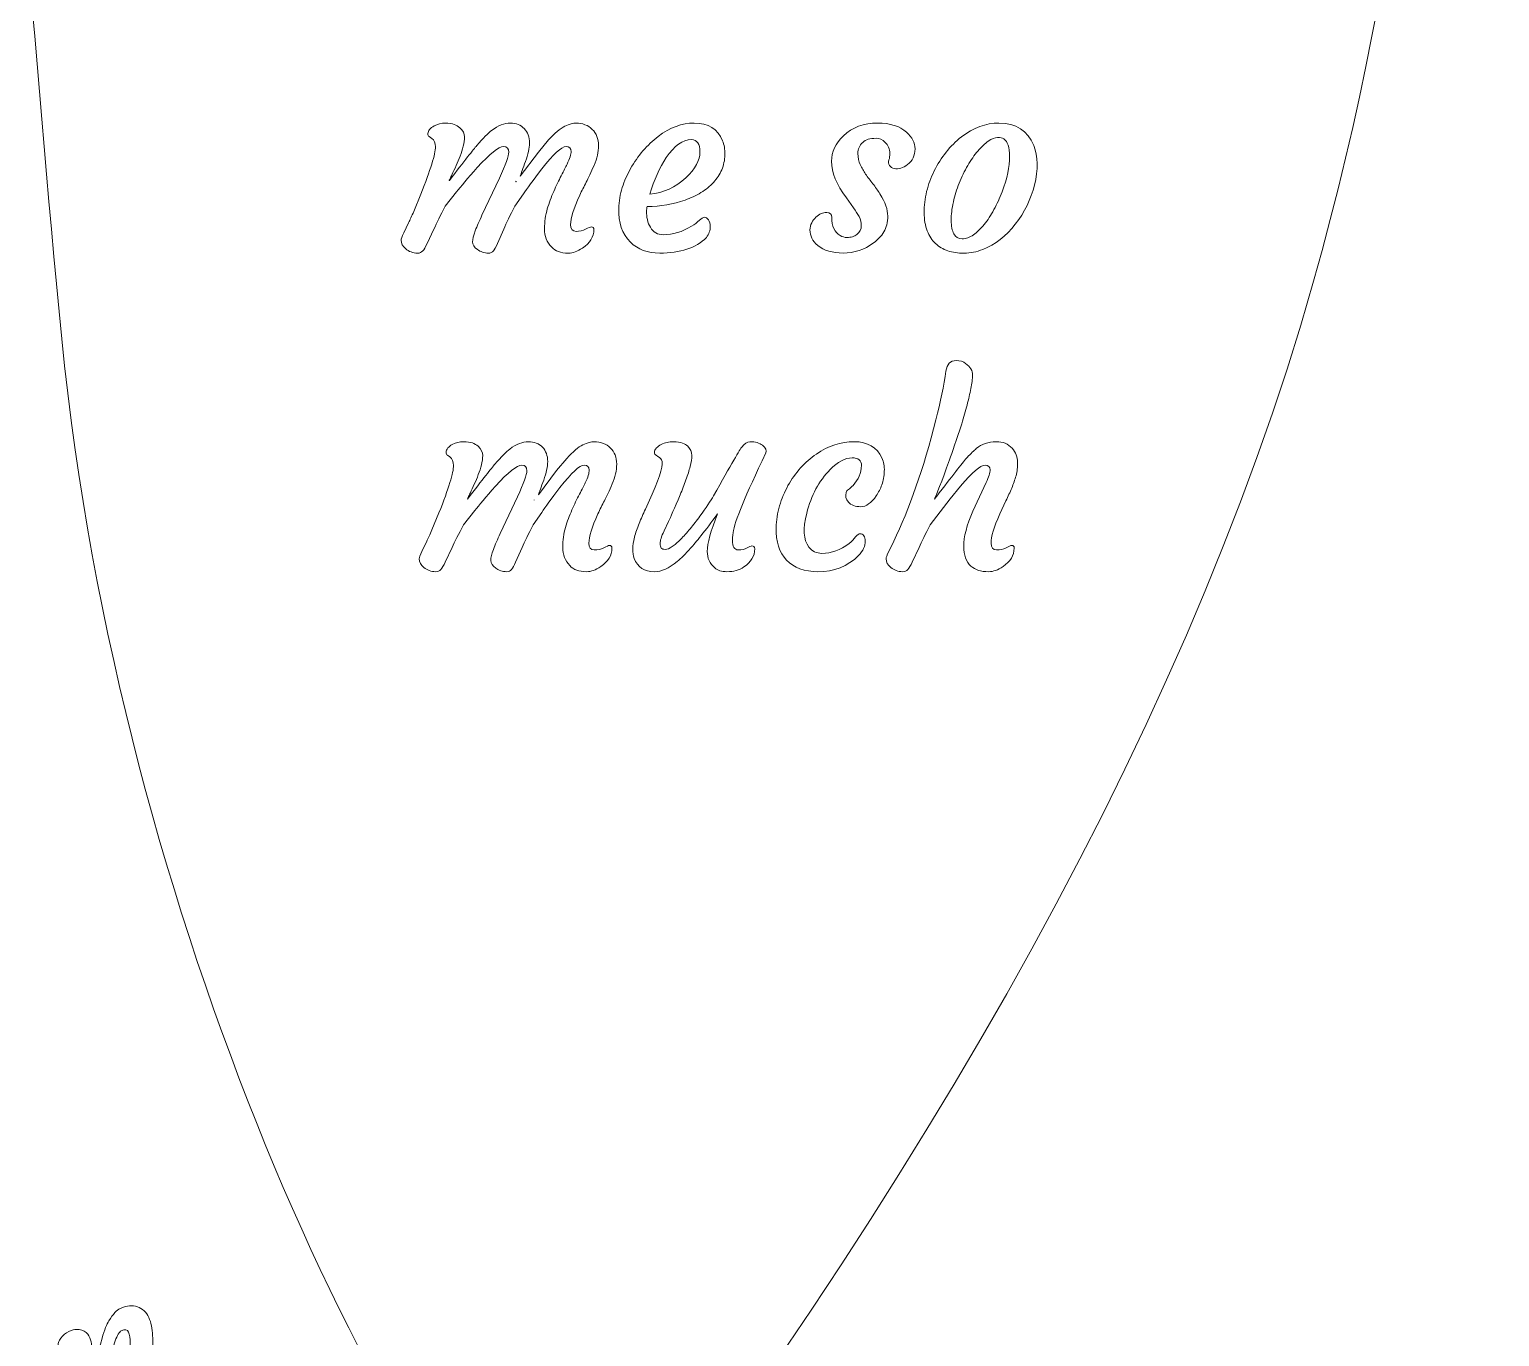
# Model space of a CAD drawing. Header units: inches. Extents: x -160 to 752, y 28 to 782.
# Drawn here: x 624.8 to 751.5, y 391.7 to 504.3 of the extents above; entities that cross this region are included whole.
import ezdxf

# ---------------------------------------------------------------- set-up
doc = ezdxf.new("R2010")
doc.units = ezdxf.units.IN
doc.header["$MEASUREMENT"] = 0
doc.layers.add('_U+0421_U+043B_U+043E_U+0439 1', color=7, linetype='Continuous')

# ---------------------------------------------------------------- blocks, each defined once
blk = doc.blocks.new('block 2')
at = {"layer": '_U+0421_U+043B_U+043E_U+0439 1', "color": 12, "lineweight": 9, "true_color": 0xe30513}
for points, knots in [([(305.09, 27.81), (184.24, 132.09), (55.29, 227.61), (-54.65, 344.61), (-130.38, 432.04), (-160.47, 554.53), (-106.38, 659.79), (-61.65, 746.82), (0.67, 769.94), (55.4, 761.15), (152.47, 745.58), (244.36, 626.03), (305, 559.17), (383.27, 640.56), (469.58, 781.89), (597.36, 753.44), (657.3, 740.1), (700.3, 699.79), (723.45, 645.65), (746.6, 591.54), (751.52, 539.49), (735.49, 482.62), (690.02, 321.27), (429.51, 136.47), (305.09, 27.81), (305.09, 27.81), (305.09, 27.81), (305.09, 27.81)], [0, 0, 0, 0, 1, 1, 1, 2, 2, 2, 3, 3, 3, 4, 4, 4, 5, 5, 5, 6, 6, 6, 7, 7, 7, 8, 8, 8, 9, 9, 9, 9]), ([(670.88, 364.34), (655.01, 380.54), (632.57, 427.43), (627.62, 477.67), (622.67, 527.9), (621.34, 580.31), (602.67, 628.66), (589.88, 661.76), (568.4, 688.48), (543.29, 712.94), (541.66, 711.85), (541.26, 708.78), (541.34, 708.11), (541.8, 704.21), (541.67, 700.71), (541.67, 697.3), (541.49, 692.71), (539.04, 688.35), (534.61, 686.78), (530.95, 685.48), (528.52, 686.5), (527.18, 688.24), (524.79, 691.33), (526.96, 699.99), (527.97, 703.86), (522.78, 702.35), (514.64, 698.89), (511.71, 703.18), (510.34, 705.19), (510.19, 707.53), (510.99, 709.72), (511.79, 711.92), (513.07, 713.55), (515.07, 714.76), (519.19, 717.24), (526.43, 717.48), (531.32, 717.21), (532.9, 717.12), (535.12, 718.53), (535.98, 719.89), (526.65, 728.66), (516.26, 737.13), (506.63, 745.69)], [0, 0, 0, 0, 1, 1, 1, 2, 2, 2, 3, 3, 3, 4, 4, 4, 5, 5, 5, 6, 6, 6, 7, 7, 7, 8, 8, 8, 9, 9, 9, 10, 10, 10, 11, 11, 11, 12, 12, 12, 13, 13, 13, 14, 14, 14, 14]), ([(734.6, 615.17), (715.07, 606.43), (695.54, 597.69), (677.91, 587.38), (678.45, 585.5), (680.71, 584.45), (681.37, 584.32), (685.22, 583.56), (688.52, 582.36), (691.76, 581.32), (696.07, 579.73), (699.46, 576.06), (699.6, 571.37), (699.72, 567.49), (698, 565.49), (695.93, 564.74), (692.26, 563.42), (684.68, 568.14), (681.31, 570.29), (681.15, 564.89), (681.95, 556.08), (676.96, 554.61), (674.63, 553.93), (672.36, 554.5), (670.52, 555.94), (668.67, 557.37), (667.5, 559.08), (666.97, 561.37), (665.87, 566.05), (667.87, 573.01), (669.63, 577.58), (670.2, 579.05), (670.01, 580.87), (668.99, 582.1), (655.04, 573.1), (642.52, 562.61), (632.67, 550.23), (610.05, 521.8), (601.03, 481.69), (582.53, 450.13), (581.07, 450.78), (580.09, 452.32), (579.94, 453.89), (579.48, 458.76), (578.17, 465.89), (575.1, 469.59), (573.61, 471.4), (571.79, 472.41), (569.51, 472.87), (567.22, 473.34), (564.93, 472.84), (563.15, 471.19), (559.34, 467.65), (563.97, 460.12), (566.24, 455.22), (562.27, 455.64), (553.38, 456.48), (550.68, 453.66), (549.16, 452.08), (548.51, 449.52), (550.34, 446.1), (552.56, 441.96), (557.24, 440.18), (561.8, 440.68), (565.17, 441.19), (568.65, 441.59), (572.44, 442.63), (573.09, 442.81), (575.4, 442.79), (576.72, 441.35), (555.97, 411.27), (524.71, 390.15), (493.44, 369.02)], [0, 0, 0, 0, 1, 1, 1, 2, 2, 2, 3, 3, 3, 4, 4, 4, 5, 5, 5, 6, 6, 6, 7, 7, 7, 8, 8, 8, 9, 9, 9, 10, 10, 10, 11, 11, 11, 12, 12, 12, 13, 13, 13, 14, 14, 14, 15, 15, 15, 16, 16, 16, 17, 17, 17, 18, 18, 18, 19, 19, 19, 20, 20, 20, 21, 21, 21, 22, 22, 22, 23, 23, 23, 24, 24, 24, 24])]:
    blk.add_open_spline(points, degree=3, knots=knots, dxfattribs=at)
at = {"layer": '_U+0421_U+043B_U+043E_U+0439 1', "lineweight": 0}
for points, knots in [([(665.69, 494.22), (665.28, 494.22), (664.52, 493.62), (663.42, 492.42), (662.6, 491.48), (662, 490.78), (661.63, 490.31), (661.63, 490.31), (660.66, 489.08), (660.66, 489.08), (660.25, 488.3), (659.92, 487.64), (659.69, 487.12), (659.69, 487.12), (659.11, 485.88), (659.11, 485.88), (658.96, 485.57), (658.83, 485.35), (658.72, 485.23), (658.61, 485.1), (658.46, 485.04), (658.27, 485.04), (658.08, 485.04), (657.9, 485.07), (657.72, 485.14), (657.54, 485.21), (657.39, 485.3), (657.26, 485.4), (656.99, 485.63), (656.86, 485.88), (656.86, 486.15), (656.86, 486.26), (656.93, 486.47), (657.09, 486.79), (657.09, 486.79), (657.5, 487.66), (657.5, 487.66), (657.63, 487.91), (657.78, 488.24), (657.95, 488.64), (657.95, 488.64), (658.55, 490.11), (658.55, 490.11), (659.39, 492.22), (659.82, 493.58), (659.82, 494.2), (659.82, 494.53), (659.71, 494.77), (659.5, 494.93), (659.5, 494.93), (659.28, 495.08), (659.28, 495.08), (659.21, 495.13), (659.17, 495.21), (659.17, 495.34), (659.17, 495.47), (659.22, 495.59), (659.32, 495.7), (659.42, 495.81), (659.54, 495.91), (659.7, 496), (660.02, 496.17), (660.34, 496.25), (660.67, 496.25), (660.99, 496.25), (661.25, 496.21), (661.44, 496.14), (661.62, 496.07), (661.78, 495.97), (661.92, 495.85), (662.19, 495.6), (662.33, 495.34), (662.33, 495.07), (662.33, 494.8), (662.29, 494.52), (662.22, 494.25), (662.15, 493.97), (662.06, 493.69), (661.95, 493.41), (661.84, 493.13), (661.73, 492.86), (661.61, 492.59), (661.32, 491.97), (661.14, 491.6), (661.08, 491.46), (661.01, 491.32), (660.99, 491.27), (661.02, 491.3), (662.33, 493), (663.11, 494), (663.38, 494.31), (663.93, 494.94), (664.36, 495.38), (664.66, 495.61), (665.23, 496.04), (665.76, 496.25), (666.27, 496.25), (666.77, 496.25), (667.17, 496.09), (667.47, 495.77), (667.77, 495.46), (667.92, 495.05), (667.92, 494.53), (667.92, 494.08), (667.81, 493.55), (667.58, 492.94), (667.35, 492.34), (667.2, 491.91), (667.12, 491.67), (667.12, 491.67), (668.69, 493.75), (668.69, 493.75), (668.69, 493.75), (669.57, 494.8), (669.57, 494.8), (670.1, 495.39), (670.57, 495.78), (670.97, 495.97), (671.37, 496.15), (671.7, 496.25), (671.95, 496.25), (672.2, 496.25), (672.45, 496.2), (672.7, 496.11), (672.95, 496.02), (673.16, 495.88), (673.33, 495.71), (673.69, 495.36), (673.87, 494.9), (673.87, 494.32), (673.87, 493.76), (673.75, 493.19), (673.49, 492.6), (673.23, 492.01), (673.01, 491.53), (672.81, 491.16), (672.62, 490.78), (672.43, 490.41), (672.26, 490.03), (671.73, 488.89), (671.47, 488.05), (671.47, 487.5), (671.47, 487.11), (671.63, 486.92), (671.94, 486.92), (672.24, 486.92), (672.52, 486.98), (672.76, 487.11), (673.01, 487.24), (673.17, 487.3), (673.24, 487.3), (673.39, 487.3), (673.47, 487.23), (673.47, 487.08), (673.47, 486.44), (673.14, 485.91), (672.49, 485.48), (672.05, 485.19), (671.66, 485.04), (671.3, 485.04), (670.93, 485.04), (670.64, 485.08), (670.42, 485.17), (670.2, 485.25), (670, 485.39), (669.82, 485.58), (669.42, 485.99), (669.22, 486.51), (669.22, 487.13), (669.22, 487.75), (669.3, 488.32), (669.46, 488.85), (669.61, 489.37), (669.8, 489.88), (670.02, 490.36), (670.23, 490.85), (670.44, 491.3), (670.66, 491.71), (670.88, 492.13), (671.05, 492.45), (671.16, 492.7), (671.39, 493.2), (671.51, 493.57), (671.51, 493.8), (671.51, 494.08), (671.36, 494.22), (671.07, 494.22), (670.68, 494.22), (669.99, 493.58), (668.98, 492.3), (668.23, 491.31), (667.7, 490.59), (667.41, 490.16), (667.41, 490.16), (666.67, 489.08), (666.67, 489.08), (666.25, 488.3), (665.93, 487.64), (665.71, 487.12), (665.71, 487.12), (665.17, 485.88), (665.17, 485.88), (665.03, 485.57), (664.91, 485.35), (664.81, 485.23), (664.71, 485.1), (664.57, 485.04), (664.39, 485.04), (664.22, 485.04), (664.04, 485.07), (663.87, 485.13), (663.7, 485.18), (663.56, 485.26), (663.44, 485.35), (663.16, 485.56), (663.02, 485.78), (663.02, 486.01), (663.02, 486.24), (663.1, 486.56), (663.25, 486.97), (663.41, 487.37), (663.6, 487.82), (663.83, 488.32), (663.83, 488.32), (665.33, 491.49), (665.33, 491.49), (665.86, 492.68), (666.13, 493.42), (666.13, 493.74), (666.13, 494.06), (665.99, 494.22), (665.69, 494.22), (665.69, 494.22), (665.69, 494.22), (665.69, 494.22)], [0, 0, 0, 0, 1, 1, 1, 2, 2, 2, 3, 3, 3, 4, 4, 4, 5, 5, 5, 6, 6, 6, 7, 7, 7, 8, 8, 8, 9, 9, 9, 10, 10, 10, 11, 11, 11, 12, 12, 12, 13, 13, 13, 14, 14, 14, 15, 15, 15, 16, 16, 16, 17, 17, 17, 18, 18, 18, 19, 19, 19, 20, 20, 20, 21, 21, 21, 22, 22, 22, 23, 23, 23, 24, 24, 24, 25, 25, 25, 26, 26, 26, 27, 27, 27, 28, 28, 28, 29, 29, 29, 30, 30, 30, 31, 31, 31, 32, 32, 32, 33, 33, 33, 34, 34, 34, 35, 35, 35, 36, 36, 36, 37, 37, 37, 38, 38, 38, 39, 39, 39, 40, 40, 40, 41, 41, 41, 42, 42, 42, 43, 43, 43, 44, 44, 44, 45, 45, 45, 46, 46, 46, 47, 47, 47, 48, 48, 48, 49, 49, 49, 50, 50, 50, 51, 51, 51, 52, 52, 52, 53, 53, 53, 54, 54, 54, 55, 55, 55, 56, 56, 56, 57, 57, 57, 58, 58, 58, 59, 59, 59, 60, 60, 60, 61, 61, 61, 62, 62, 62, 63, 63, 63, 64, 64, 64, 65, 65, 65, 66, 66, 66, 67, 67, 67, 68, 68, 68, 69, 69, 69, 70, 70, 70, 71, 71, 71, 72, 72, 72, 73, 73, 73, 74, 74, 74, 75, 75, 75, 76, 76, 76, 77, 77, 77, 78, 78, 78, 78]), ([(675.61, 488.9), (675.64, 489.52), (675.74, 490.12), (675.92, 490.69), (676.1, 491.25), (676.34, 491.81), (676.64, 492.34), (676.94, 492.87), (677.3, 493.38), (677.7, 493.85), (678.1, 494.32), (678.54, 494.74), (679.01, 495.1), (680.03, 495.87), (681.07, 496.25), (682.11, 496.25), (683.33, 496.25), (684.15, 495.74), (684.56, 494.73), (684.7, 494.39), (684.77, 493.99), (684.76, 493.52), (684.75, 493.05), (684.66, 492.62), (684.49, 492.22), (684.32, 491.82), (684.08, 491.46), (683.78, 491.14), (683.47, 490.81), (683.12, 490.52), (682.7, 490.26), (682.28, 490), (681.82, 489.79), (681.33, 489.61), (680.31, 489.25), (679.23, 489.06), (678.07, 489.05), (678.04, 488.95), (678.02, 488.8), (678.01, 488.6), (678.01, 488.4), (678.03, 488.18), (678.08, 487.93), (678.13, 487.68), (678.21, 487.46), (678.34, 487.27), (678.6, 486.84), (678.96, 486.63), (679.45, 486.63), (680.28, 486.63), (681.09, 486.87), (681.88, 487.36), (682.15, 487.52), (682.38, 487.69), (682.56, 487.87), (682.73, 488.04), (682.89, 488.13), (683.01, 488.13), (683.14, 488.13), (683.25, 488.05), (683.35, 487.9), (683.45, 487.75), (683.5, 487.57), (683.5, 487.38), (683.5, 487), (683.39, 486.67), (683.17, 486.39), (682.27, 485.49), (680.93, 485.04), (679.15, 485.04), (678.1, 485.04), (677.26, 485.36), (676.62, 485.99), (675.91, 486.7), (675.57, 487.67), (675.61, 488.9), (675.61, 488.9), (675.61, 488.9), (675.61, 488.9)], [0, 0, 0, 0, 1, 1, 1, 2, 2, 2, 3, 3, 3, 4, 4, 4, 5, 5, 5, 6, 6, 6, 7, 7, 7, 8, 8, 8, 9, 9, 9, 10, 10, 10, 11, 11, 11, 12, 12, 12, 13, 13, 13, 14, 14, 14, 15, 15, 15, 16, 16, 16, 17, 17, 17, 18, 18, 18, 19, 19, 19, 20, 20, 20, 21, 21, 21, 22, 22, 22, 23, 23, 23, 24, 24, 24, 25, 25, 25, 26, 26, 26, 26]), ([(692.09, 487.04), (692.09, 487.26), (692.15, 487.46), (692.24, 487.65), (692.34, 487.84), (692.46, 488), (692.6, 488.13), (692.9, 488.41), (693.21, 488.55), (693.54, 488.55), (693.83, 488.55), (693.97, 488.4), (693.97, 488.11), (693.97, 487.36), (694.22, 486.85), (694.71, 486.55), (694.89, 486.45), (695.08, 486.39), (695.27, 486.39), (695.46, 486.39), (695.63, 486.41), (695.76, 486.45), (695.9, 486.5), (696.03, 486.57), (696.14, 486.66), (696.4, 486.87), (696.52, 487.11), (696.52, 487.4), (696.52, 487.68), (696.46, 487.95), (696.33, 488.19), (696.2, 488.43), (696.04, 488.68), (695.85, 488.94), (695.85, 488.94), (695.24, 489.8), (695.24, 489.8), (694.38, 490.95), (693.95, 492), (693.95, 492.97), (693.95, 493.76), (694.29, 494.49), (694.97, 495.14), (695.74, 495.88), (696.73, 496.25), (697.94, 496.25), (699, 496.25), (699.83, 495.99), (700.42, 495.46), (700.91, 495.04), (701.15, 494.56), (701.15, 494.02), (701.15, 493.45), (700.93, 493), (700.5, 492.67), (700.12, 492.37), (699.73, 492.25), (699.35, 492.33), (699.17, 492.37), (699.04, 492.46), (698.95, 492.6), (698.86, 492.74), (698.84, 492.89), (698.9, 493.07), (698.95, 493.25), (698.98, 493.44), (698.98, 493.63), (698.98, 493.82), (698.94, 494), (698.87, 494.17), (698.8, 494.33), (698.7, 494.47), (698.58, 494.58), (698.33, 494.82), (698.07, 494.94), (697.79, 494.94), (697.52, 494.94), (697.29, 494.91), (697.11, 494.85), (696.94, 494.79), (696.78, 494.7), (696.64, 494.58), (696.36, 494.33), (696.22, 494.01), (696.22, 493.64), (696.22, 493.26), (696.29, 492.94), (696.42, 492.67), (696.55, 492.39), (696.71, 492.12), (696.89, 491.85), (697.08, 491.58), (697.29, 491.3), (697.51, 491.02), (697.73, 490.74), (697.94, 490.45), (698.12, 490.14), (698.57, 489.42), (698.8, 488.79), (698.8, 488.24), (698.8, 487.7), (698.68, 487.24), (698.46, 486.87), (698.23, 486.5), (697.93, 486.18), (697.57, 485.92), (696.79, 485.34), (695.91, 485.05), (694.95, 485.05), (694.03, 485.05), (693.29, 485.27), (692.76, 485.71), (692.32, 486.09), (692.09, 486.53), (692.09, 487.04), (692.09, 487.04), (692.09, 487.04), (692.09, 487.04)], [0, 0, 0, 0, 1, 1, 1, 2, 2, 2, 3, 3, 3, 4, 4, 4, 5, 5, 5, 6, 6, 6, 7, 7, 7, 8, 8, 8, 9, 9, 9, 10, 10, 10, 11, 11, 11, 12, 12, 12, 13, 13, 13, 14, 14, 14, 15, 15, 15, 16, 16, 16, 17, 17, 17, 18, 18, 18, 19, 19, 19, 20, 20, 20, 21, 21, 21, 22, 22, 22, 23, 23, 23, 24, 24, 24, 25, 25, 25, 26, 26, 26, 27, 27, 27, 28, 28, 28, 29, 29, 29, 30, 30, 30, 31, 31, 31, 32, 32, 32, 33, 33, 33, 34, 34, 34, 35, 35, 35, 36, 36, 36, 37, 37, 37, 38, 38, 38, 39, 39, 39, 39]), ([(702.9, 485.88), (702.6, 486.16), (702.37, 486.52), (702.2, 486.97), (702.03, 487.41), (701.94, 487.93), (701.93, 488.53), (701.92, 489.13), (702, 489.73), (702.15, 490.35), (702.3, 490.96), (702.52, 491.56), (702.8, 492.13), (703.09, 492.7), (703.43, 493.24), (703.82, 493.74), (704.22, 494.24), (704.66, 494.68), (705.14, 495.05), (706.18, 495.85), (707.26, 496.25), (708.38, 496.25), (709.86, 496.25), (710.85, 495.6), (711.38, 494.31), (711.75, 493.37), (711.77, 492.24), (711.44, 490.91), (711.14, 489.68), (710.59, 488.56), (709.79, 487.54), (708.99, 486.52), (708.06, 485.79), (706.98, 485.36), (706.44, 485.15), (705.9, 485.04), (705.38, 485.04), (704.85, 485.04), (704.38, 485.11), (703.97, 485.24), (703.56, 485.38), (703.2, 485.59), (702.9, 485.88), (702.9, 485.88), (702.9, 485.88), (702.9, 485.88)], [0, 0, 0, 0, 1, 1, 1, 2, 2, 2, 3, 3, 3, 4, 4, 4, 5, 5, 5, 6, 6, 6, 7, 7, 7, 8, 8, 8, 9, 9, 9, 10, 10, 10, 11, 11, 11, 12, 12, 12, 13, 13, 13, 14, 14, 14, 15, 15, 15, 15]), ([(681.88, 494.82), (681.12, 494.82), (680.4, 494.31), (679.71, 493.28), (679.12, 492.39), (678.65, 491.34), (678.29, 490.12), (679.49, 490.25), (680.52, 490.71), (681.4, 491.54), (682.21, 492.31), (682.61, 493.05), (682.61, 493.76), (682.61, 494.47), (682.37, 494.82), (681.88, 494.82), (681.88, 494.82), (681.88, 494.82), (681.88, 494.82)], [0, 0, 0, 0, 1, 1, 1, 2, 2, 2, 3, 3, 3, 4, 4, 4, 5, 5, 5, 6, 6, 6, 6]), ([(704.95, 491.08), (704.74, 490.55), (704.57, 490), (704.45, 489.45), (704.32, 488.89), (704.26, 488.36), (704.26, 487.87), (704.27, 487.37), (704.35, 486.98), (704.5, 486.7), (704.64, 486.41), (704.88, 486.27), (705.21, 486.27), (705.54, 486.27), (705.86, 486.39), (706.18, 486.61), (706.5, 486.84), (706.81, 487.14), (707.11, 487.51), (707.41, 487.88), (707.69, 488.31), (707.95, 488.79), (708.22, 489.28), (708.45, 489.79), (708.65, 490.32), (709.09, 491.47), (709.3, 492.49), (709.29, 493.38), (709.29, 494.17), (709.13, 494.67), (708.8, 494.88), (708.68, 494.97), (708.49, 495.01), (708.26, 495.01), (708.03, 495.01), (707.76, 494.91), (707.46, 494.7), (707.16, 494.49), (706.86, 494.2), (706.56, 493.84), (706.26, 493.49), (705.97, 493.07), (705.69, 492.59), (705.41, 492.11), (705.17, 491.61), (704.95, 491.08), (704.95, 491.08), (704.95, 491.08), (704.95, 491.08)], [0, 0, 0, 0, 1, 1, 1, 2, 2, 2, 3, 3, 3, 4, 4, 4, 5, 5, 5, 6, 6, 6, 7, 7, 7, 8, 8, 8, 9, 9, 9, 10, 10, 10, 11, 11, 11, 12, 12, 12, 13, 13, 13, 14, 14, 14, 15, 15, 15, 16, 16, 16, 16]), ([(666.75, 491.19), (666.76, 491.19), (666.77, 491.2), (666.77, 491.21), (666.77, 491.21), (666.78, 491.23), (666.78, 491.23), (666.76, 491.21), (666.75, 491.2), (666.75, 491.19), (666.75, 491.19), (666.75, 491.19), (666.75, 491.19)], [0, 0, 0, 0, 1, 1, 1, 2, 2, 2, 3, 3, 3, 4, 4, 4, 4]), ([(707.18, 466.77), (706.79, 466.77), (706.08, 466.17), (705.07, 464.96), (705.07, 464.96), (704.18, 463.87), (704.18, 463.87), (704.18, 463.87), (702.46, 461.63), (702.46, 461.63), (702.05, 460.84), (701.72, 460.19), (701.49, 459.67), (701.49, 459.67), (700.91, 458.42), (700.91, 458.42), (700.76, 458.12), (700.63, 457.9), (700.52, 457.78), (700.41, 457.65), (700.26, 457.59), (700.07, 457.59), (699.88, 457.59), (699.7, 457.62), (699.52, 457.69), (699.35, 457.76), (699.2, 457.85), (699.06, 457.95), (698.79, 458.18), (698.66, 458.43), (698.66, 458.7), (698.66, 458.81), (698.73, 459.02), (698.88, 459.34), (698.88, 459.34), (699.31, 460.21), (699.31, 460.21), (700.65, 462.96), (701.86, 466.45), (702.95, 470.67), (703.35, 472.23), (703.64, 473.63), (703.81, 474.87), (703.9, 475.47), (704.19, 475.78), (704.7, 475.78), (705.02, 475.78), (705.3, 475.7), (705.51, 475.54), (705.92, 475.23), (706.12, 474.9), (706.11, 474.55), (706.1, 474.2), (706.05, 473.81), (705.96, 473.37), (705.88, 472.94), (705.76, 472.46), (705.63, 471.95), (705.49, 471.44), (705.34, 470.9), (705.17, 470.34), (704.7, 468.9), (704.35, 467.86), (704.12, 467.23), (703.42, 465.31), (702.98, 464.18), (702.82, 463.85), (702.93, 463.98), (703.06, 464.16), (703.24, 464.38), (704.54, 466.08), (705.34, 467.11), (705.65, 467.44), (705.96, 467.77), (706.22, 468.02), (706.43, 468.2), (706.88, 468.6), (707.45, 468.79), (708.15, 468.79), (708.71, 468.79), (709.17, 468.61), (709.51, 468.23), (709.83, 467.86), (709.99, 467.46), (709.99, 467.03), (709.99, 466.6), (709.95, 466.21), (709.85, 465.86), (709.75, 465.51), (709.63, 465.16), (709.48, 464.8), (709.33, 464.45), (709.16, 464.08), (708.98, 463.7), (708.98, 463.7), (708.45, 462.57), (708.45, 462.57), (707.95, 461.44), (707.7, 460.59), (707.7, 460.05), (707.7, 459.66), (707.86, 459.46), (708.17, 459.46), (708.47, 459.46), (708.74, 459.53), (708.99, 459.66), (709.24, 459.79), (709.4, 459.85), (709.47, 459.85), (709.62, 459.85), (709.69, 459.77), (709.69, 459.62), (709.69, 458.99), (709.37, 458.46), (708.73, 458.03), (708.28, 457.74), (707.88, 457.59), (707.52, 457.59), (707.15, 457.59), (706.85, 457.63), (706.61, 457.7), (706.37, 457.78), (706.16, 457.9), (705.97, 458.07), (705.55, 458.46), (705.34, 459.02), (705.34, 459.77), (705.34, 460.58), (705.61, 461.6), (706.13, 462.82), (706.13, 462.82), (707.29, 465.29), (707.29, 465.29), (707.51, 465.74), (707.62, 466.11), (707.62, 466.37), (707.62, 466.63), (707.48, 466.77), (707.18, 466.77), (707.18, 466.77), (707.18, 466.77), (707.18, 466.77)], [0, 0, 0, 0, 1, 1, 1, 2, 2, 2, 3, 3, 3, 4, 4, 4, 5, 5, 5, 6, 6, 6, 7, 7, 7, 8, 8, 8, 9, 9, 9, 10, 10, 10, 11, 11, 11, 12, 12, 12, 13, 13, 13, 14, 14, 14, 15, 15, 15, 16, 16, 16, 17, 17, 17, 18, 18, 18, 19, 19, 19, 20, 20, 20, 21, 21, 21, 22, 22, 22, 23, 23, 23, 24, 24, 24, 25, 25, 25, 26, 26, 26, 27, 27, 27, 28, 28, 28, 29, 29, 29, 30, 30, 30, 31, 31, 31, 32, 32, 32, 33, 33, 33, 34, 34, 34, 35, 35, 35, 36, 36, 36, 37, 37, 37, 38, 38, 38, 39, 39, 39, 40, 40, 40, 41, 41, 41, 42, 42, 42, 43, 43, 43, 44, 44, 44, 45, 45, 45, 46, 46, 46, 47, 47, 47, 47]), ([(667.26, 466.77), (666.85, 466.77), (666.09, 466.17), (664.99, 464.96), (664.16, 464.03), (663.57, 463.32), (663.2, 462.85), (663.2, 462.85), (662.23, 461.63), (662.23, 461.63), (661.82, 460.84), (661.49, 460.19), (661.25, 459.67), (661.25, 459.67), (660.67, 458.42), (660.67, 458.42), (660.52, 458.12), (660.39, 457.9), (660.28, 457.78), (660.17, 457.65), (660.02, 457.59), (659.83, 457.59), (659.64, 457.59), (659.46, 457.62), (659.29, 457.69), (659.11, 457.76), (658.96, 457.85), (658.83, 457.95), (658.56, 458.18), (658.42, 458.43), (658.42, 458.7), (658.42, 458.81), (658.5, 459.02), (658.66, 459.34), (658.66, 459.34), (659.07, 460.21), (659.07, 460.21), (659.2, 460.46), (659.35, 460.79), (659.52, 461.19), (659.52, 461.19), (660.12, 462.66), (660.12, 462.66), (660.96, 464.77), (661.38, 466.13), (661.38, 466.75), (661.38, 467.08), (661.27, 467.32), (661.06, 467.48), (661.06, 467.48), (660.85, 467.63), (660.85, 467.63), (660.77, 467.68), (660.74, 467.76), (660.74, 467.89), (660.74, 468.01), (660.79, 468.13), (660.88, 468.25), (660.98, 468.36), (661.11, 468.46), (661.26, 468.55), (661.59, 468.71), (661.91, 468.79), (662.23, 468.79), (662.56, 468.79), (662.82, 468.76), (663, 468.69), (663.19, 468.61), (663.35, 468.52), (663.49, 468.4), (663.76, 468.15), (663.89, 467.89), (663.89, 467.61), (663.89, 467.34), (663.85, 467.07), (663.79, 466.79), (663.71, 466.52), (663.62, 466.24), (663.51, 465.96), (663.41, 465.67), (663.29, 465.4), (663.17, 465.14), (662.89, 464.52), (662.71, 464.14), (662.64, 464.01), (662.57, 463.87), (662.56, 463.82), (662.58, 463.85), (663.89, 465.55), (664.68, 466.55), (664.94, 466.85), (665.49, 467.49), (665.92, 467.93), (666.23, 468.16), (666.79, 468.58), (667.33, 468.79), (667.83, 468.79), (668.33, 468.79), (668.74, 468.64), (669.04, 468.32), (669.34, 468.01), (669.49, 467.59), (669.49, 467.08), (669.49, 466.63), (669.37, 466.1), (669.15, 465.49), (668.92, 464.88), (668.76, 464.46), (668.69, 464.21), (668.69, 464.21), (670.26, 466.3), (670.26, 466.3), (670.26, 466.3), (671.14, 467.35), (671.14, 467.35), (671.67, 467.94), (672.13, 468.33), (672.53, 468.52), (672.94, 468.7), (673.26, 468.79), (673.51, 468.79), (673.77, 468.79), (674.02, 468.75), (674.26, 468.65), (674.51, 468.56), (674.72, 468.43), (674.89, 468.26), (675.26, 467.91), (675.44, 467.44), (675.44, 466.86), (675.44, 466.31), (675.31, 465.73), (675.06, 465.15), (674.8, 464.56), (674.57, 464.08), (674.38, 463.71), (674.19, 463.33), (674, 462.96), (673.82, 462.57), (673.3, 461.44), (673.04, 460.59), (673.04, 460.05), (673.04, 459.66), (673.2, 459.46), (673.51, 459.46), (673.81, 459.46), (674.09, 459.53), (674.33, 459.66), (674.58, 459.79), (674.74, 459.85), (674.81, 459.85), (674.96, 459.85), (675.03, 459.77), (675.03, 459.62), (675.03, 458.99), (674.71, 458.46), (674.06, 458.03), (673.62, 457.74), (673.22, 457.59), (672.86, 457.59), (672.5, 457.59), (672.21, 457.63), (671.99, 457.72), (671.76, 457.8), (671.57, 457.94), (671.39, 458.12), (670.99, 458.54), (670.79, 459.06), (670.79, 459.68), (670.79, 460.3), (670.86, 460.87), (671.02, 461.4), (671.18, 461.92), (671.37, 462.42), (671.58, 462.91), (671.79, 463.4), (672.01, 463.85), (672.23, 464.26), (672.45, 464.68), (672.61, 465), (672.73, 465.25), (672.96, 465.74), (673.07, 466.11), (673.07, 466.35), (673.07, 466.63), (672.93, 466.77), (672.63, 466.77), (672.24, 466.77), (671.55, 466.13), (670.55, 464.85), (669.79, 463.86), (669.27, 463.14), (668.98, 462.7), (668.98, 462.7), (668.24, 461.63), (668.24, 461.63), (667.82, 460.84), (667.5, 460.19), (667.28, 459.67), (667.28, 459.67), (666.73, 458.42), (666.73, 458.42), (666.6, 458.12), (666.48, 457.9), (666.38, 457.78), (666.28, 457.65), (666.14, 457.59), (665.96, 457.59), (665.78, 457.59), (665.61, 457.62), (665.44, 457.67), (665.27, 457.73), (665.13, 457.8), (665.01, 457.9), (664.73, 458.11), (664.59, 458.32), (664.59, 458.56), (664.59, 458.79), (664.66, 459.11), (664.82, 459.51), (664.97, 459.92), (665.17, 460.37), (665.39, 460.87), (665.39, 460.87), (666.89, 464.04), (666.89, 464.04), (667.43, 465.22), (667.7, 465.97), (667.7, 466.29), (667.7, 466.61), (667.55, 466.77), (667.26, 466.77), (667.26, 466.77), (667.26, 466.77), (667.26, 466.77)], [0, 0, 0, 0, 1, 1, 1, 2, 2, 2, 3, 3, 3, 4, 4, 4, 5, 5, 5, 6, 6, 6, 7, 7, 7, 8, 8, 8, 9, 9, 9, 10, 10, 10, 11, 11, 11, 12, 12, 12, 13, 13, 13, 14, 14, 14, 15, 15, 15, 16, 16, 16, 17, 17, 17, 18, 18, 18, 19, 19, 19, 20, 20, 20, 21, 21, 21, 22, 22, 22, 23, 23, 23, 24, 24, 24, 25, 25, 25, 26, 26, 26, 27, 27, 27, 28, 28, 28, 29, 29, 29, 30, 30, 30, 31, 31, 31, 32, 32, 32, 33, 33, 33, 34, 34, 34, 35, 35, 35, 36, 36, 36, 37, 37, 37, 38, 38, 38, 39, 39, 39, 40, 40, 40, 41, 41, 41, 42, 42, 42, 43, 43, 43, 44, 44, 44, 45, 45, 45, 46, 46, 46, 47, 47, 47, 48, 48, 48, 49, 49, 49, 50, 50, 50, 51, 51, 51, 52, 52, 52, 53, 53, 53, 54, 54, 54, 55, 55, 55, 56, 56, 56, 57, 57, 57, 58, 58, 58, 59, 59, 59, 60, 60, 60, 61, 61, 61, 62, 62, 62, 63, 63, 63, 64, 64, 64, 65, 65, 65, 66, 66, 66, 67, 67, 67, 68, 68, 68, 69, 69, 69, 70, 70, 70, 71, 71, 71, 72, 72, 72, 73, 73, 73, 74, 74, 74, 75, 75, 75, 76, 76, 76, 77, 77, 77, 78, 78, 78, 78]), ([(687.08, 459.81), (687.24, 459.81), (687.33, 459.73), (687.33, 459.56), (687.33, 458.94), (687.02, 458.42), (686.4, 458), (685.99, 457.72), (685.5, 457.59), (684.94, 457.59), (684.48, 457.59), (684.14, 457.7), (683.89, 457.91), (683.46, 458.3), (683.24, 458.77), (683.24, 459.32), (683.24, 460.03), (683.54, 461.12), (684.13, 462.57), (683.03, 461.09), (682.26, 460.1), (681.81, 459.61), (681.37, 459.12), (680.98, 458.74), (680.66, 458.47), (679.94, 457.88), (679.29, 457.59), (678.71, 457.59), (677.83, 457.59), (677.24, 457.97), (676.94, 458.73), (676.86, 458.97), (676.82, 459.24), (676.82, 459.54), (676.82, 459.85), (676.87, 460.19), (676.97, 460.57), (677.07, 460.94), (677.21, 461.33), (677.37, 461.74), (677.54, 462.15), (677.72, 462.56), (677.91, 462.99), (677.91, 462.99), (678.49, 464.28), (678.49, 464.28), (679.23, 465.93), (679.51, 466.91), (679.31, 467.22), (679.23, 467.35), (679.07, 467.49), (678.83, 467.63), (678.75, 467.68), (678.7, 467.76), (678.7, 467.89), (678.7, 468.01), (678.75, 468.13), (678.86, 468.25), (678.96, 468.36), (679.1, 468.46), (679.26, 468.55), (679.61, 468.71), (679.96, 468.79), (680.31, 468.79), (680.66, 468.79), (680.93, 468.76), (681.11, 468.68), (681.29, 468.61), (681.44, 468.51), (681.56, 468.4), (681.79, 468.16), (681.91, 467.9), (681.91, 467.61), (681.91, 467.33), (681.86, 467.01), (681.77, 466.66), (681.68, 466.3), (681.56, 465.92), (681.41, 465.5), (681.26, 465.09), (681.09, 464.66), (680.91, 464.21), (680.42, 463.06), (680.08, 462.29), (679.91, 461.92), (679.91, 461.92), (679.52, 461.1), (679.52, 461.1), (679.29, 460.6), (679.18, 460.25), (679.18, 460.06), (679.18, 459.85), (679.22, 459.71), (679.28, 459.63), (679.35, 459.55), (679.46, 459.51), (679.63, 459.51), (679.8, 459.51), (679.99, 459.59), (680.21, 459.75), (680.44, 459.9), (680.68, 460.11), (680.95, 460.37), (681.21, 460.64), (681.48, 460.95), (681.77, 461.29), (682.05, 461.64), (682.33, 462), (682.61, 462.37), (683.14, 463.1), (683.54, 463.69), (683.79, 464.13), (685.3, 466.81), (686.11, 468.21), (686.21, 468.33), (686.44, 468.64), (686.67, 468.79), (686.91, 468.79), (687.15, 468.79), (687.36, 468.77), (687.54, 468.71), (687.72, 468.66), (687.87, 468.58), (688, 468.48), (688.3, 468.26), (688.4, 468.04), (688.29, 467.82), (686.54, 464.18), (685.6, 461.89), (685.47, 460.96), (685.43, 460.63), (685.41, 460.41), (685.41, 460.29), (685.41, 459.75), (685.58, 459.47), (685.91, 459.47), (686.22, 459.47), (686.47, 459.53), (686.67, 459.64), (686.87, 459.75), (687.01, 459.81), (687.08, 459.81), (687.08, 459.81), (687.08, 459.81), (687.08, 459.81)], [0, 0, 0, 0, 1, 1, 1, 2, 2, 2, 3, 3, 3, 4, 4, 4, 5, 5, 5, 6, 6, 6, 7, 7, 7, 8, 8, 8, 9, 9, 9, 10, 10, 10, 11, 11, 11, 12, 12, 12, 13, 13, 13, 14, 14, 14, 15, 15, 15, 16, 16, 16, 17, 17, 17, 18, 18, 18, 19, 19, 19, 20, 20, 20, 21, 21, 21, 22, 22, 22, 23, 23, 23, 24, 24, 24, 25, 25, 25, 26, 26, 26, 27, 27, 27, 28, 28, 28, 29, 29, 29, 30, 30, 30, 31, 31, 31, 32, 32, 32, 33, 33, 33, 34, 34, 34, 35, 35, 35, 36, 36, 36, 37, 37, 37, 38, 38, 38, 39, 39, 39, 40, 40, 40, 41, 41, 41, 42, 42, 42, 43, 43, 43, 44, 44, 44, 45, 45, 45, 46, 46, 46, 47, 47, 47, 48, 48, 48, 48]), ([(689.18, 461.4), (689.19, 462.02), (689.29, 462.64), (689.47, 463.26), (689.66, 463.87), (689.9, 464.46), (690.2, 465.01), (690.51, 465.56), (690.87, 466.07), (691.29, 466.53), (691.7, 467), (692.16, 467.4), (692.65, 467.73), (693.68, 468.44), (694.77, 468.79), (695.9, 468.79), (697.07, 468.79), (697.87, 468.32), (698.3, 467.39), (698.45, 467.05), (698.52, 466.67), (698.5, 466.25), (698.49, 465.82), (698.42, 465.43), (698.29, 465.08), (698.16, 464.72), (698, 464.41), (697.81, 464.13), (697.37, 463.5), (696.93, 463.19), (696.49, 463.19), (696, 463.19), (695.63, 463.32), (695.4, 463.59), (695.19, 463.83), (695.12, 464.1), (695.21, 464.42), (695.23, 464.51), (695.29, 464.6), (695.4, 464.67), (695.51, 464.75), (695.64, 464.87), (695.81, 465.03), (696.27, 465.52), (696.51, 466.08), (696.53, 466.74), (696.55, 467.18), (696.28, 467.4), (695.72, 467.4), (695.12, 467.4), (694.49, 467.07), (693.83, 466.39), (692.87, 465.41), (692.2, 464.16), (691.81, 462.63), (691.46, 461.3), (691.53, 460.33), (692, 459.71), (692.28, 459.35), (692.65, 459.17), (693.13, 459.17), (693.94, 459.17), (694.72, 459.46), (695.47, 460.03), (695.7, 460.21), (695.89, 460.39), (696.03, 460.58), (696.17, 460.77), (696.31, 460.86), (696.43, 460.86), (696.55, 460.86), (696.65, 460.8), (696.73, 460.68), (696.82, 460.57), (696.86, 460.41), (696.86, 460.22), (696.86, 459.8), (696.67, 459.39), (696.29, 458.98), (695.32, 458.05), (694.15, 457.59), (692.78, 457.59), (691.62, 457.59), (690.71, 457.92), (690.08, 458.58), (689.45, 459.24), (689.15, 460.18), (689.18, 461.4), (689.18, 461.4), (689.18, 461.4), (689.18, 461.4)], [0, 0, 0, 0, 1, 1, 1, 2, 2, 2, 3, 3, 3, 4, 4, 4, 5, 5, 5, 6, 6, 6, 7, 7, 7, 8, 8, 8, 9, 9, 9, 10, 10, 10, 11, 11, 11, 12, 12, 12, 13, 13, 13, 14, 14, 14, 15, 15, 15, 16, 16, 16, 17, 17, 17, 18, 18, 18, 19, 19, 19, 20, 20, 20, 21, 21, 21, 22, 22, 22, 23, 23, 23, 24, 24, 24, 25, 25, 25, 26, 26, 26, 27, 27, 27, 28, 28, 28, 29, 29, 29, 30, 30, 30, 30]), ([(668.32, 463.74), (668.33, 463.74), (668.33, 463.75), (668.33, 463.75), (668.33, 463.75), (668.34, 463.77), (668.34, 463.77), (668.33, 463.76), (668.32, 463.75), (668.32, 463.74), (668.32, 463.74), (668.32, 463.74), (668.32, 463.74)], [0, 0, 0, 0, 1, 1, 1, 2, 2, 2, 3, 3, 3, 4, 4, 4, 4]), ([(632.75, 392.17), (632.57, 392.09), (632.4, 391.8), (632.22, 391.31), (632.05, 390.82), (631.9, 390.37), (631.78, 389.98), (631.78, 389.98), (631.45, 388.76), (631.45, 388.76), (631.45, 388.76), (630.84, 386.3), (630.84, 386.3), (630.79, 385.51), (630.77, 384.87), (630.77, 384.36), (630.77, 384.36), (630.75, 383.14), (630.75, 383.14), (630.74, 382.83), (630.72, 382.61), (630.67, 382.47), (630.63, 382.33), (630.53, 382.22), (630.38, 382.15), (630.22, 382.08), (630.07, 382.04), (629.9, 382.04), (629.73, 382.02), (629.57, 382.04), (629.43, 382.08), (629.13, 382.17), (628.93, 382.32), (628.83, 382.54), (628.79, 382.63), (628.77, 382.82), (628.79, 383.14), (628.79, 383.14), (628.8, 383.99), (628.8, 383.99), (628.81, 384.25), (628.81, 384.57), (628.81, 384.95), (628.81, 384.95), (628.76, 386.36), (628.76, 386.36), (628.67, 388.38), (628.51, 389.64), (628.29, 390.14), (628.17, 390.41), (627.99, 390.56), (627.76, 390.61), (627.76, 390.61), (627.53, 390.65), (627.53, 390.65), (627.45, 390.67), (627.39, 390.72), (627.35, 390.83), (627.3, 390.93), (627.3, 391.04), (627.33, 391.17), (627.37, 391.3), (627.44, 391.42), (627.53, 391.55), (627.73, 391.8), (627.97, 391.99), (628.23, 392.11), (628.49, 392.23), (628.71, 392.29), (628.88, 392.3), (629.05, 392.3), (629.21, 392.28), (629.35, 392.23), (629.65, 392.12), (629.86, 391.96), (629.96, 391.74), (630.06, 391.52), (630.13, 391.28), (630.18, 391.04), (630.22, 390.79), (630.25, 390.53), (630.27, 390.26), (630.29, 390), (630.3, 389.73), (630.31, 389.47), (630.32, 389.21), (630.32, 388.98), (630.32, 388.79), (630.32, 388.79), (630.31, 388.33), (630.31, 388.33), (630.31, 388.22), (630.31, 388.19), (630.32, 388.23), (630.56, 389.41), (630.72, 390.18), (630.81, 390.52), (630.81, 390.52), (631.09, 391.53), (631.09, 391.53), (631.3, 392.25), (631.49, 392.75), (631.67, 393.03), (632.03, 393.62), (632.36, 393.97), (632.66, 394.1), (632.95, 394.24), (633.22, 394.31), (633.45, 394.33), (633.69, 394.35), (633.91, 394.32), (634.13, 394.25), (634.58, 394.09), (634.91, 393.79), (635.12, 393.33), (635.32, 392.88), (635.43, 392.35), (635.45, 391.76), (635.46, 391.17), (635.47, 390.68), (635.45, 390.3), (635.44, 389.92), (635.43, 389.54), (635.44, 389.16), (635.44, 388), (635.54, 387.2), (635.74, 386.76), (635.83, 386.56), (636.03, 386.53), (636.34, 386.67), (636.59, 386.78), (636.79, 386.93), (636.94, 387.13), (637.09, 387.32), (637.2, 387.43), (637.25, 387.46), (637.37, 387.51), (637.46, 387.48), (637.52, 387.36), (637.75, 386.84), (637.68, 386.29), (637.31, 385.71), (637.06, 385.31), (636.79, 385.05), (636.5, 384.91), (636.2, 384.78), (635.94, 384.7), (635.72, 384.68), (635.5, 384.65), (635.28, 384.68), (635.07, 384.75), (634.59, 384.9), (634.22, 385.25), (633.97, 385.8), (633.67, 386.47), (633.5, 387.41), (633.47, 388.61), (633.47, 389.44), (633.47, 390), (633.49, 390.32), (633.49, 390.32), (633.5, 391.07), (633.5, 391.07), (633.51, 391.52), (633.47, 391.85), (633.37, 392.07), (633.28, 392.28), (633.07, 392.32), (632.75, 392.17), (632.75, 392.17), (632.75, 392.17), (632.75, 392.17)], [0, 0, 0, 0, 1, 1, 1, 2, 2, 2, 3, 3, 3, 4, 4, 4, 5, 5, 5, 6, 6, 6, 7, 7, 7, 8, 8, 8, 9, 9, 9, 10, 10, 10, 11, 11, 11, 12, 12, 12, 13, 13, 13, 14, 14, 14, 15, 15, 15, 16, 16, 16, 17, 17, 17, 18, 18, 18, 19, 19, 19, 20, 20, 20, 21, 21, 21, 22, 22, 22, 23, 23, 23, 24, 24, 24, 25, 25, 25, 26, 26, 26, 27, 27, 27, 28, 28, 28, 29, 29, 29, 30, 30, 30, 31, 31, 31, 32, 32, 32, 33, 33, 33, 34, 34, 34, 35, 35, 35, 36, 36, 36, 37, 37, 37, 38, 38, 38, 39, 39, 39, 40, 40, 40, 41, 41, 41, 42, 42, 42, 43, 43, 43, 44, 44, 44, 45, 45, 45, 46, 46, 46, 47, 47, 47, 48, 48, 48, 49, 49, 49, 50, 50, 50, 51, 51, 51, 52, 52, 52, 53, 53, 53, 54, 54, 54, 55, 55, 55, 56, 56, 56, 57, 57, 57, 57])]:
    blk.add_open_spline(points, degree=3, knots=knots, dxfattribs=at)

msp = doc.modelspace()

# ---------------------------------------------------------------- block references
at = {"layer": '_U+0421_U+043B_U+043E_U+0439 1'}
msp.add_blockref('block 2', (0, 0), dxfattribs=at)

doc.saveas('drawing.dxf')
